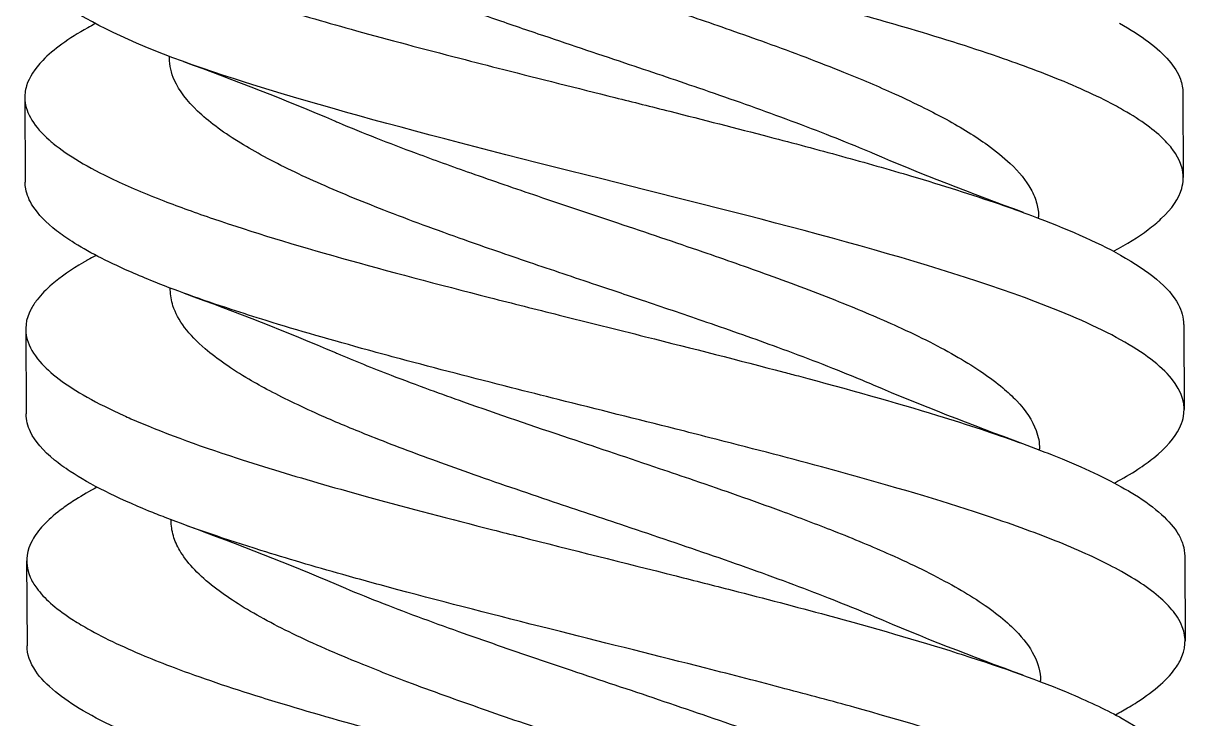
# Model space of a CAD drawing. Header units: millimetres. Extents: x 129 to 6329, y 33 to 3553.
# Drawn here: x 4321.62 to 4341.71, y 2759.15 to 2771.15 of the extents above; entities that cross this region are included whole.
import ezdxf

# ---------------------------------------------------------------- set-up
doc = ezdxf.new("R2010")
doc.units = ezdxf.units.MM
doc.layers.add('vistasIsometricas', color=255, linetype='Continuous')

msp = doc.modelspace()

# ---------------------------------------------------------------- linework, layer by layer
at = {"layer": 'vistasIsometricas', "extrusion": (-0.004614, 0.999989, 7.66e-14)}
for p, q in [((4324.139, 2770.554), (4324.139, 2770.584)), ((4321.642, 2769.874), (4321.648, 2768.41)), ((4341.642, 2769.954), (4341.647, 2768.49)), ((4339.15, 2767.789), (4339.15, 2767.811)), ((4324.155, 2766.554), (4324.155, 2766.584)), ((4341.658, 2765.955), (4341.664, 2764.49)), ((4321.658, 2765.874), (4321.664, 2764.41)), ((4339.166, 2763.789), (4339.166, 2763.811)), ((4324.171, 2762.554), (4324.171, 2762.584)), ((4341.674, 2761.955), (4341.68, 2760.49)), ((4321.674, 2761.874), (4321.68, 2760.41)), ((4339.182, 2759.789), (4339.182, 2759.811))]:
    msp.add_line(p, q, dxfattribs=at)
at = {"layer": 'vistasIsometricas'}
for points, knots in [([(4340.444, 2767.218), (4340.674, 2767.342), (4340.874, 2767.467), (4341.125, 2767.655), (4341.202, 2767.718), (4341.453, 2767.955), (4341.571, 2768.128), (4341.636, 2768.354), (4341.645, 2768.407), (4341.654, 2768.63), (4341.595, 2768.8), (4341.421, 2769.035), (4341.363, 2769.101), (4341.115, 2769.339), (4340.87, 2769.511), (4340.473, 2769.733), (4340.379, 2769.783), (4339.946, 2770), (4339.556, 2770.167), (4338.933, 2770.403), (4338.741, 2770.473), (4338.049, 2770.714), (4337.509, 2770.885), (4336.762, 2771.106), (4336.59, 2771.156), (4335.823, 2771.375), (4335.199, 2771.544), (4334.339, 2771.77), (4334.121, 2771.826), (4333.247, 2772.051), (4332.579, 2772.219), (4331.673, 2772.446), (4331.438, 2772.505), (4330.529, 2772.732), (4329.859, 2772.901), (4328.989, 2773.126), (4328.774, 2773.181), (4327.924, 2773.405), (4327.307, 2773.573), (4326.514, 2773.801), (4326.311, 2773.86), (4325.547, 2774.09), (4325.022, 2774.259), (4324.391, 2774.483), (4324.242, 2774.538), (4323.657, 2774.761), (4323.268, 2774.929), (4322.814, 2775.159), (4322.7, 2775.221), (4322.302, 2775.454), (4322.073, 2775.625), (4321.859, 2775.849), (4321.815, 2775.902), (4321.688, 2776.082), (4321.636, 2776.208), (4321.617, 2776.359), (4321.616, 2776.385), (4321.615, 2776.41)], [1.122145, 1.122145, 1.122145, 1.122145, 1.197339, 1.197339, 1.235589, 1.235589, 1.340433, 1.340433, 1.372611, 1.372611, 1.475621, 1.475621, 1.515717, 1.515717, 1.62089, 1.62089, 1.651244, 1.651244, 1.75369, 1.75369, 1.796296, 1.796296, 1.901626, 1.901626, 1.932431, 1.932431, 2.036677, 2.036677, 2.071536, 2.071536, 2.175436, 2.175436, 2.211758, 2.211758, 2.316108, 2.316108, 2.350525, 2.350525, 2.454281, 2.454281, 2.491208, 2.491208, 2.595728, 2.595728, 2.629406, 2.629406, 2.732917, 2.732917, 2.770877, 2.770877, 2.875657, 2.875657, 2.908151, 2.908151, 2.985199, 2.985199, 3.000639, 3.000639, 3.000639, 3.000639]), ([(4322.712, 2775.077), (4322.61, 2775.019), (4322.45, 2774.926), (4322.274, 2774.799), (4322.209, 2774.753), (4322.142, 2774.701), (4322.077, 2774.645), (4321.965, 2774.549), (4321.857, 2774.439), (4321.774, 2774.316), (4321.701, 2774.206), (4321.647, 2774.087), (4321.631, 2773.956), (4321.618, 2773.853), (4321.629, 2773.743), (4321.674, 2773.627), (4321.718, 2773.514), (4321.793, 2773.395), (4321.91, 2773.27), (4322.067, 2773.103), (4322.297, 2772.925), (4322.623, 2772.736), (4322.707, 2772.687), (4322.798, 2772.638), (4322.896, 2772.587), (4323.127, 2772.468), (4323.397, 2772.344), (4323.707, 2772.216), (4323.951, 2772.115), (4324.22, 2772.012), (4324.516, 2771.907), (4324.755, 2771.821), (4325.011, 2771.734), (4325.284, 2771.646), (4325.701, 2771.51), (4326.158, 2771.371), (4326.653, 2771.228), (4326.884, 2771.161), (4327.122, 2771.094), (4327.369, 2771.026), (4327.925, 2770.871), (4328.523, 2770.713), (4329.153, 2770.55), (4329.401, 2770.486), (4329.655, 2770.421), (4329.913, 2770.355), (4330.531, 2770.198), (4331.174, 2770.037), (4331.833, 2769.872), (4332.146, 2769.794), (4332.463, 2769.714), (4332.782, 2769.634), (4333.352, 2769.49), (4333.927, 2769.344), (4334.499, 2769.194), (4334.918, 2769.085), (4335.334, 2768.974), (4335.744, 2768.861), (4336.157, 2768.747), (4336.563, 2768.632), (4336.957, 2768.515), (4337.487, 2768.358), (4337.996, 2768.198), (4338.47, 2768.035), (4338.663, 2767.968), (4338.85, 2767.901), (4339.03, 2767.834), (4339.623, 2767.613), (4340.144, 2767.386), (4340.562, 2767.154)], [0.89489589, 0.89489589, 0.89489589, 0.89489589, 0.89688374, 0.89688374, 0.89688374, 0.89761797, 0.89761797, 0.89761797, 0.8988716, 0.8988716, 0.8988716, 0.89998236, 0.89998236, 0.89998236, 0.90085946, 0.90085946, 0.90085946, 0.90171081, 0.90171081, 0.90171081, 0.90284732, 0.90284732, 0.90284732, 0.90314205, 0.90314205, 0.90314205, 0.90384125, 0.90384125, 0.90384125, 0.90439111, 0.90439111, 0.90439111, 0.90483518, 0.90483518, 0.90483518, 0.90551373, 0.90551373, 0.90551373, 0.90582911, 0.90582911, 0.90582911, 0.90654195, 0.90654195, 0.90654195, 0.90682304, 0.90682304, 0.90682304, 0.90749622, 0.90749622, 0.90749622, 0.90781697, 0.90781697, 0.90781697, 0.90839051, 0.90839051, 0.90839051, 0.9088109, 0.9088109, 0.9088109, 0.90923488, 0.90923488, 0.90923488, 0.90980483, 0.90980483, 0.90980483, 0.91003686, 0.91003686, 0.91003686, 0.91079876, 0.91079876, 0.91079876, 0.91079876]), ([(4336.284, 2768.909), (4336.21, 2768.94), (4336.135, 2768.972), (4335.635, 2769.18), (4335.178, 2769.356), (4334.243, 2769.7), (4333.768, 2769.867), (4332.861, 2770.178), (4332.434, 2770.322), (4331.505, 2770.634), (4331.004, 2770.801), (4330.221, 2771.066), (4329.934, 2771.164), (4329.225, 2771.411), (4328.808, 2771.559), (4328.232, 2771.773), (4328.06, 2771.838), (4327.681, 2771.985), (4327.477, 2772.066), (4326.979, 2772.271), (4326.694, 2772.395), (4326.058, 2772.691), (4325.726, 2772.863), (4325.315, 2773.108), (4325.202, 2773.18), (4324.84, 2773.427), (4324.632, 2773.602), (4324.284, 2773.99), (4324.17, 2774.203), (4324.127, 2774.462), (4324.123, 2774.508), (4324.123, 2774.554)], [-20.9946706, -20.9946706, -20.9946706, -20.9946706, -20.9798302, -20.9798302, -20.8966992, -20.8966992, -20.8177781, -20.8177781, -20.7497068, -20.7497068, -20.6705988, -20.6705988, -20.6243379, -20.6243379, -20.5542076, -20.5542076, -20.5233948, -20.5233948, -20.4850768, -20.4850768, -20.4266225, -20.4266225, -20.3454523, -20.3454523, -20.311548, -20.311548, -20.2293104, -20.2293104, -20.1293668, -20.1293668, -20.1079125, -20.1079125, -20.1079125, -20.1079125]), ([(4326.973, 2773.47), (4327.166, 2773.388), (4327.366, 2773.305), (4328, 2773.052), (4328.454, 2772.882), (4329.163, 2772.628), (4329.403, 2772.543), (4329.93, 2772.36), (4330.218, 2772.262), (4330.977, 2772.005), (4331.452, 2771.846), (4332.174, 2771.604), (4332.422, 2771.52), (4333.059, 2771.305), (4333.445, 2771.173), (4334.031, 2770.967), (4334.238, 2770.894), (4334.91, 2770.651), (4335.36, 2770.481), (4336.091, 2770.186), (4336.385, 2770.062), (4336.842, 2769.855), (4337.015, 2769.773), (4337.31, 2769.626), (4337.434, 2769.561), (4337.822, 2769.349), (4338.06, 2769.202), (4338.414, 2768.948), (4338.545, 2768.842), (4338.813, 2768.587), (4338.933, 2768.439), (4339.062, 2768.206), (4339.097, 2768.122), (4339.14, 2767.962), (4339.15, 2767.886), (4339.15, 2767.811)], [-9.416826, -9.416826, -9.416826, -9.416826, -9.3779096, -9.3779096, -9.2975469, -9.2975469, -9.257666, -9.257666, -9.2111612, -9.2111612, -9.1361391, -9.1361391, -9.0967663, -9.0967663, -9.0344209, -9.0344209, -8.9997983, -8.9997983, -8.9196752, -8.9196752, -8.8610517, -8.8610517, -8.8224506, -8.8224506, -8.7919769, -8.7919769, -8.7229558, -8.7229558, -8.6731007, -8.6731007, -8.6038376, -8.6038376, -8.5644502, -8.5644502, -8.5291493, -8.5291493, -8.5291493, -8.5291493]), ([(4340.567, 2765.69), (4340.165, 2765.913), (4339.666, 2766.133), (4339.094, 2766.348), (4337.096, 2767.102), (4334.243, 2767.806), (4331.605, 2768.467), (4328.594, 2769.221), (4325.911, 2769.918), (4324.201, 2770.56), (4322.399, 2771.237), (4321.643, 2771.854), (4321.633, 2772.41)], [0.08886124, 0.08886124, 0.08886124, 0.08886124, 0.08974419, 0.08974419, 0.08974419, 0.09282858, 0.09282858, 0.09282858, 0.09634885, 0.09634885, 0.09634885, 0.1000581, 0.1000581, 0.1000581, 0.1000581]), ([(4322.728, 2771.077), (4322.396, 2770.889), (4322.135, 2770.701), (4321.953, 2770.514), (4321.811, 2770.367), (4321.717, 2770.221), (4321.672, 2770.075), (4321.647, 2769.992), (4321.637, 2769.909), (4321.644, 2769.826), (4321.662, 2769.597), (4321.803, 2769.368), (4322.061, 2769.14), (4322.084, 2769.12), (4322.108, 2769.099), (4322.134, 2769.079), (4322.387, 2768.871), (4322.738, 2768.665), (4323.174, 2768.458), (4323.434, 2768.335), (4323.725, 2768.211), (4324.043, 2768.088), (4324.311, 2767.985), (4324.598, 2767.881), (4324.903, 2767.778), (4325.565, 2767.552), (4326.31, 2767.327), (4327.11, 2767.102), (4327.918, 2766.875), (4328.781, 2766.648), (4329.67, 2766.421), (4330.066, 2766.32), (4330.466, 2766.219), (4330.869, 2766.118), (4331.366, 2765.993), (4331.865, 2765.869), (4332.362, 2765.744), (4333.172, 2765.54), (4333.975, 2765.337), (4334.748, 2765.133), (4334.833, 2765.111), (4334.919, 2765.088), (4335.003, 2765.066), (4335.854, 2764.839), (4336.663, 2764.613), (4337.402, 2764.386), (4337.663, 2764.306), (4337.915, 2764.226), (4338.157, 2764.146), (4338.601, 2763.999), (4339.012, 2763.852), (4339.384, 2763.704), (4339.846, 2763.521), (4340.247, 2763.338), (4340.577, 2763.154)], [0.90067617, 0.90067617, 0.90067617, 0.90067617, 0.90148676, 0.90148676, 0.90148676, 0.90212126, 0.90212126, 0.90212126, 0.90248165, 0.90248165, 0.90248165, 0.90347653, 0.90347653, 0.90347653, 0.90356634, 0.90356634, 0.90356634, 0.90447141, 0.90447141, 0.90447141, 0.90501143, 0.90501143, 0.90501143, 0.90546631, 0.90546631, 0.90546631, 0.90645652, 0.90645652, 0.90645652, 0.90745606, 0.90745606, 0.90745606, 0.90790161, 0.90790161, 0.90790161, 0.90845096, 0.90845096, 0.90845096, 0.90934669, 0.90934669, 0.90934669, 0.90944584, 0.90944584, 0.90944584, 0.91044071, 0.91044071, 0.91044071, 0.91079178, 0.91079178, 0.91079178, 0.91143561, 0.91143561, 0.91143561, 0.91223687, 0.91223687, 0.91223687, 0.91223687]), ([(4340.545, 2771.154), (4340.929, 2770.94), (4341.216, 2770.728), (4341.493, 2770.405), (4341.56, 2770.296), (4341.627, 2770.11), (4341.641, 2770.032), (4341.642, 2769.954)], [0.000016, 0.000016, 0.000016, 0.000016, 0.1303075, 0.1303075, 0.1964119, 0.1964119, 0.2435374, 0.2435374, 0.2435374, 0.2435374]), ([(4336.3, 2764.909), (4336.202, 2764.951), (4336.102, 2764.992), (4335.577, 2765.209), (4335.123, 2765.383), (4334.25, 2765.702), (4333.84, 2765.847), (4333.073, 2766.111), (4332.72, 2766.231), (4332.083, 2766.445), (4331.801, 2766.54), (4331.13, 2766.765), (4330.743, 2766.894), (4329.979, 2767.154), (4329.603, 2767.284), (4328.751, 2767.585), (4328.285, 2767.756), (4327.435, 2768.087), (4327.05, 2768.246), (4326.34, 2768.563), (4326.015, 2768.721), (4325.582, 2768.958), (4325.449, 2769.036), (4325.044, 2769.288), (4324.811, 2769.462), (4324.441, 2769.814), (4324.307, 2769.991), (4324.169, 2770.297), (4324.14, 2770.425), (4324.139, 2770.554)], [-21.5356673, -21.5356673, -21.5356673, -21.5356673, -21.5159803, -21.5159803, -21.4337652, -21.4337652, -21.3655216, -21.3655216, -21.308982, -21.308982, -21.2642839, -21.2642839, -21.2028678, -21.2028678, -21.1415739, -21.1415739, -21.0605721, -21.0605721, -20.9856288, -20.9856288, -20.9108887, -20.9108887, -20.8742415, -20.8742415, -20.7922415, -20.7922415, -20.7091416, -20.7091416, -20.6489767, -20.6489767, -20.6489767, -20.6489767]), ([(4326.989, 2769.47), (4327.012, 2769.46), (4327.035, 2769.45), (4327.475, 2769.264), (4327.924, 2769.088), (4328.705, 2768.798), (4329.021, 2768.684), (4329.721, 2768.438), (4330.107, 2768.305), (4330.954, 2768.018), (4331.416, 2767.863), (4332.374, 2767.542), (4332.867, 2767.376), (4333.735, 2767.078), (4334.113, 2766.945), (4334.906, 2766.658), (4335.316, 2766.503), (4336.062, 2766.206), (4336.4, 2766.063), (4337.104, 2765.743), (4337.455, 2765.565), (4338.064, 2765.212), (4338.322, 2765.037), (4338.619, 2764.788), (4338.697, 2764.715), (4338.931, 2764.469), (4339.045, 2764.297), (4339.146, 2764.02), (4339.166, 2763.915), (4339.166, 2763.811)], [-8.7935165, -8.7935165, -8.7935165, -8.7935165, -8.788855, -8.788855, -8.7055984, -8.7055984, -8.6518887, -8.6518887, -8.5892345, -8.5892345, -8.5161773, -8.5161773, -8.4376994, -8.4376994, -8.3751507, -8.3751507, -8.3022536, -8.3022536, -8.2349768, -8.2349768, -8.1515857, -8.1515857, -8.069373, -8.069373, -8.0349772, -8.0349772, -7.9545636, -7.9545636, -7.9056712, -7.9056712, -7.9056712, -7.9056712]), ([(4340.583, 2761.69), (4340.314, 2761.84), (4339.998, 2761.989), (4339.283, 2762.288), (4338.886, 2762.436), (4337.739, 2762.829), (4336.934, 2763.071), (4335.845, 2763.375), (4335.625, 2763.436), (4334.779, 2763.665), (4334.134, 2763.832), (4333.281, 2764.049), (4333.087, 2764.099), (4332.216, 2764.318), (4331.533, 2764.489), (4330.583, 2764.727), (4330.313, 2764.795), (4329.39, 2765.029), (4328.748, 2765.195), (4327.941, 2765.411), (4327.757, 2765.461), (4326.955, 2765.681), (4326.364, 2765.851), (4325.604, 2766.085), (4325.402, 2766.15), (4324.697, 2766.381), (4324.231, 2766.548), (4323.686, 2766.769), (4323.561, 2766.822), (4323.054, 2767.045), (4322.724, 2767.215), (4322.361, 2767.448), (4322.272, 2767.51), (4322.01, 2767.714), (4321.873, 2767.855), (4321.718, 2768.096), (4321.677, 2768.195), (4321.651, 2768.333), (4321.648, 2768.372), (4321.648, 2768.41)], [0.000015, 0.000015, 0.000015, 0.000015, 0.091714, 0.091714, 0.182804, 0.182804, 0.332862, 0.332862, 0.370134, 0.370134, 0.473805, 0.473805, 0.504182, 0.504182, 0.609505, 0.609505, 0.651548, 0.651548, 0.754116, 0.754116, 0.784899, 0.784899, 0.890002, 0.890002, 0.929635, 0.929635, 1.03275, 1.03275, 1.065255, 1.065255, 1.170028, 1.170028, 1.207979, 1.207979, 1.294632, 1.294632, 1.355193, 1.355193, 1.37864, 1.37864, 1.37864, 1.37864]), ([(4340.562, 2767.154), (4341.056, 2766.879), (4341.404, 2766.596), (4341.562, 2766.305), (4341.625, 2766.189), (4341.655, 2766.073), (4341.653, 2765.955)], [0.910798764, 0.910798764, 0.910798764, 0.910798764, 0.911701069, 0.911701069, 0.911701069, 0.912059669, 0.912059669, 0.912059669, 0.912059669]), ([(4322.744, 2767.077), (4322.744, 2767.076), (4322.737, 2767.072), (4322.733, 2767.07), (4322.729, 2767.068), (4322.725, 2767.066), (4322.721, 2767.063), (4322.713, 2767.059), (4322.706, 2767.055), (4322.698, 2767.05), (4322.683, 2767.041), (4322.668, 2767.033), (4322.653, 2767.024), (4322.443, 2766.9), (4322.262, 2766.776), (4322.115, 2766.65), (4322.012, 2766.561), (4321.924, 2766.472), (4321.855, 2766.383), (4321.812, 2766.327), (4321.775, 2766.271), (4321.746, 2766.214), (4321.657, 2766.043), (4321.634, 2765.87), (4321.683, 2765.695), (4321.719, 2765.57), (4321.791, 2765.444), (4321.901, 2765.316), (4321.989, 2765.215), (4322.1, 2765.113), (4322.236, 2765.011), (4322.51, 2764.804), (4322.882, 2764.596), (4323.35, 2764.384), (4323.39, 2764.366), (4323.432, 2764.347), (4323.474, 2764.329), (4323.985, 2764.105), (4324.6, 2763.878), (4325.307, 2763.649), (4325.544, 2763.572), (4325.791, 2763.494), (4326.048, 2763.416), (4326.534, 2763.269), (4327.055, 2763.12), (4327.602, 2762.97), (4328.273, 2762.786), (4328.985, 2762.6), (4329.722, 2762.412), (4329.877, 2762.372), (4330.034, 2762.333), (4330.192, 2762.293), (4331.073, 2762.07), (4331.983, 2761.844), (4332.89, 2761.615), (4333.213, 2761.533), (4333.536, 2761.451), (4333.857, 2761.369), (4334.414, 2761.226), (4334.964, 2761.082), (4335.499, 2760.937), (4336.291, 2760.722), (4337.05, 2760.504), (4337.746, 2760.284), (4337.775, 2760.275), (4337.803, 2760.266), (4337.831, 2760.257), (4338.535, 2760.032), (4339.173, 2759.805), (4339.716, 2759.575), (4340.045, 2759.435), (4340.339, 2759.295), (4340.594, 2759.154)], [0.9064565, 0.9064565, 0.9064565, 0.9064565, 0.90646919, 0.90646919, 0.90646919, 0.90648189, 0.90648189, 0.90648189, 0.90650727, 0.90650727, 0.90650727, 0.90655804, 0.90655804, 0.90655804, 0.90726881, 0.90726881, 0.90726881, 0.90776827, 0.90776827, 0.90776827, 0.90808111, 0.90808111, 0.90808111, 0.90902757, 0.90902757, 0.90902757, 0.90970573, 0.90970573, 0.90970573, 0.91024522, 0.91024522, 0.91024522, 0.91133034, 0.91133034, 0.91133034, 0.91142506, 0.91142506, 0.91142506, 0.91257043, 0.91257043, 0.91257043, 0.91295495, 0.91295495, 0.91295495, 0.91368421, 0.91368421, 0.91368421, 0.91457956, 0.91457956, 0.91457956, 0.91476883, 0.91476883, 0.91476883, 0.91582649, 0.91582649, 0.91582649, 0.91620417, 0.91620417, 0.91620417, 0.91685913, 0.91685913, 0.91685913, 0.91782879, 0.91782879, 0.91782879, 0.91786839, 0.91786839, 0.91786839, 0.91885584, 0.91885584, 0.91885584, 0.9194534, 0.9194534, 0.9194534, 0.9194534]), ([(4336.316, 2760.909), (4335.91, 2761.082), (4335.472, 2761.255), (4334.539, 2761.605), (4334.045, 2761.781), (4333.038, 2762.13), (4332.528, 2762.301), (4331.6, 2762.613), (4331.184, 2762.751), (4330.276, 2763.058), (4329.787, 2763.225), (4329.095, 2763.469), (4328.881, 2763.546), (4328.288, 2763.763), (4327.919, 2763.903), (4327.292, 2764.154), (4327.028, 2764.264), (4326.449, 2764.52), (4326.146, 2764.665), (4325.745, 2764.877), (4325.626, 2764.943), (4325.215, 2765.184), (4324.963, 2765.358), (4324.47, 2765.781), (4324.282, 2766.028), (4324.171, 2766.369), (4324.156, 2766.462), (4324.155, 2766.554)], [-22.2392855, -22.2392855, -22.2392855, -22.2392855, -22.1575826, -22.1575826, -22.0744548, -22.0744548, -21.9931443, -21.9931443, -21.9274747, -21.9274747, -21.848392, -21.848392, -21.812179, -21.812179, -21.7460551, -21.7460551, -21.6938389, -21.6938389, -21.6254776, -21.6254776, -21.5941269, -21.5941269, -21.5121782, -21.5121782, -21.3957312, -21.3957312, -21.3523979, -21.3523979, -21.3523979, -21.3523979]), ([(4340.46, 2763.218), (4340.607, 2763.297), (4340.741, 2763.376), (4340.963, 2763.522), (4341.055, 2763.588), (4341.35, 2763.825), (4341.499, 2763.994), (4341.611, 2764.22), (4341.632, 2764.277), (4341.7, 2764.564), (4341.632, 2764.793), (4341.261, 2765.246), (4340.966, 2765.467), (4340.567, 2765.69)], [2.7436536, 2.7436536, 2.7436536, 2.7436536, 2.7914764, 2.7914764, 2.8314702, 2.8314702, 2.9341101, 2.9341101, 2.9683219, 2.9683219, 3.1081371, 3.1081371, 3.2438234, 3.2438234, 3.2438234, 3.2438234]), ([(4327.005, 2765.47), (4327.016, 2765.465), (4327.028, 2765.46), (4327.333, 2765.33), (4327.644, 2765.205), (4328.187, 2764.996), (4328.41, 2764.913), (4328.828, 2764.76), (4329.021, 2764.69), (4329.808, 2764.411), (4330.421, 2764.203), (4331.561, 2763.82), (4332.082, 2763.646), (4332.798, 2763.404), (4332.998, 2763.336), (4333.711, 2763.092), (4334.214, 2762.916), (4335.011, 2762.624), (4335.317, 2762.508), (4335.954, 2762.256), (4336.281, 2762.121), (4336.777, 2761.9), (4336.96, 2761.815), (4337.316, 2761.64), (4337.489, 2761.55), (4337.803, 2761.375), (4337.944, 2761.291), (4338.35, 2761.029), (4338.577, 2760.851), (4338.892, 2760.531), (4338.998, 2760.39), (4339.144, 2760.102), (4339.182, 2759.957), (4339.182, 2759.811)], [-6.9259821, -6.9259821, -6.9259821, -6.9259821, -6.9237017, -6.9237017, -6.8646098, -6.8646098, -6.8251914, -6.8251914, -6.792309, -6.792309, -6.6935749, -6.6935749, -6.6113525, -6.6113525, -6.5793822, -6.5793822, -6.4961024, -6.4961024, -6.441559, -6.441559, -6.3776127, -6.3776127, -6.3376575, -6.3376575, -6.2953818, -6.2953818, -6.2557596, -6.2557596, -6.1724505, -6.1724505, -6.1062174, -6.1062174, -6.0381957, -6.0381957, -6.0381957, -6.0381957]), ([(4340.599, 2757.69), (4340.425, 2757.787), (4340.231, 2757.884), (4340.018, 2757.981), (4339.518, 2758.209), (4338.916, 2758.436), (4338.234, 2758.663), (4338.216, 2758.669), (4338.197, 2758.676), (4338.179, 2758.682), (4337.511, 2758.903), (4336.768, 2759.123), (4335.975, 2759.344), (4335.584, 2759.452), (4335.181, 2759.561), (4334.77, 2759.669), (4334.323, 2759.787), (4333.867, 2759.905), (4333.404, 2760.022), (4332.576, 2760.233), (4331.729, 2760.443), (4330.891, 2760.654), (4330.83, 2760.669), (4330.769, 2760.685), (4330.708, 2760.7), (4329.81, 2760.926), (4328.924, 2761.152), (4328.082, 2761.377), (4327.759, 2761.464), (4327.441, 2761.551), (4327.132, 2761.638), (4326.638, 2761.777), (4326.164, 2761.916), (4325.718, 2762.056), (4325.111, 2762.245), (4324.555, 2762.435), (4324.065, 2762.624), (4323.969, 2762.661), (4323.876, 2762.698), (4323.786, 2762.735), (4323.231, 2762.962), (4322.772, 2763.189), (4322.427, 2763.417), (4322.327, 2763.483), (4322.236, 2763.549), (4322.156, 2763.615), (4321.957, 2763.777), (4321.817, 2763.939), (4321.739, 2764.101), (4321.689, 2764.204), (4321.664, 2764.307), (4321.664, 2764.41)], [0.07986696, 0.07986696, 0.07986696, 0.07986696, 0.080290453, 0.080290453, 0.080290453, 0.081285324, 0.081285324, 0.081285324, 0.081312046, 0.081312046, 0.081312046, 0.082280197, 0.082280197, 0.082280197, 0.082757133, 0.082757133, 0.082757133, 0.083275093, 0.083275093, 0.083275093, 0.08420222, 0.08420222, 0.08420222, 0.084269959, 0.084269959, 0.084269959, 0.08526483, 0.08526483, 0.08526483, 0.085647307, 0.085647307, 0.085647307, 0.086259724, 0.086259724, 0.086259724, 0.087092394, 0.087092394, 0.087092394, 0.087254591, 0.087254591, 0.087254591, 0.088249461, 0.088249461, 0.088249461, 0.08853748, 0.08853748, 0.08853748, 0.089244348, 0.089244348, 0.089244348, 0.089692416, 0.089692416, 0.089692416, 0.089692416]), ([(4322.888, 2763.147), (4322.757, 2763.077), (4322.636, 2763.006), (4322.443, 2762.884), (4322.367, 2762.833), (4322.062, 2762.608), (4321.892, 2762.436), (4321.757, 2762.21), (4321.732, 2762.155), (4321.654, 2761.931), (4321.662, 2761.762), (4321.764, 2761.529), (4321.802, 2761.466), (4321.975, 2761.23), (4322.168, 2761.059), (4322.504, 2760.837), (4322.587, 2760.785), (4322.966, 2760.566), (4323.314, 2760.399), (4323.877, 2760.165), (4324.046, 2760.099), (4324.677, 2759.861), (4325.181, 2759.69), (4325.882, 2759.472), (4326.039, 2759.424), (4326.752, 2759.21), (4327.34, 2759.045), (4328.214, 2758.809), (4328.479, 2758.738), (4329.398, 2758.498), (4330.067, 2758.328), (4330.948, 2758.106), (4331.15, 2758.055), (4332.031, 2757.835), (4332.709, 2757.666), (4333.583, 2757.444), (4333.787, 2757.391), (4334.639, 2757.172), (4335.27, 2757.005), (4336.111, 2756.773), (4336.341, 2756.708), (4336.99, 2756.522), (4337.395, 2756.4), (4338.368, 2756.092), (4338.906, 2755.905), (4339.612, 2755.627), (4339.828, 2755.536), (4340.241, 2755.348), (4340.435, 2755.251), (4340.61, 2755.154)], [1.607803, 1.607803, 1.607803, 1.607803, 1.650433, 1.650433, 1.681635, 1.681635, 1.786296, 1.786296, 1.819332, 1.819332, 1.922626, 1.922626, 1.9615, 1.9615, 2.066473, 2.066473, 2.097999, 2.097999, 2.200798, 2.200798, 2.241819, 2.241819, 2.347092, 2.347092, 2.376686, 2.376686, 2.478956, 2.478956, 2.522367, 2.522367, 2.62767, 2.62767, 2.659069, 2.659069, 2.763896, 2.763896, 2.796158, 2.796158, 2.899196, 2.899196, 2.939176, 2.939176, 3.014008, 3.014008, 3.128804, 3.128804, 3.184572, 3.184572, 3.243961, 3.243961, 3.243961, 3.243961]), ([(4340.577, 2763.154), (4340.657, 2763.109), (4340.733, 2763.065), (4340.805, 2763.02), (4341.172, 2762.792), (4341.427, 2762.563), (4341.562, 2762.333), (4341.597, 2762.274), (4341.623, 2762.215), (4341.642, 2762.156), (4341.663, 2762.089), (4341.673, 2762.022), (4341.674, 2761.955)], [0.91223687, 0.91223687, 0.91223687, 0.91223687, 0.912430481, 0.912430481, 0.912430481, 0.913425355, 0.913425355, 0.913425355, 0.913681958, 0.913681958, 0.913681958, 0.91397217, 0.91397217, 0.91397217, 0.91397217]), ([(4336.333, 2756.908), (4336.044, 2757.032), (4335.739, 2757.155), (4335.253, 2757.343), (4335.081, 2757.409), (4334.686, 2757.555), (4334.462, 2757.636), (4333.886, 2757.842), (4333.53, 2757.966), (4332.67, 2758.26), (4332.163, 2758.429), (4331.39, 2758.688), (4331.124, 2758.777), (4330.409, 2759.018), (4329.965, 2759.17), (4329.348, 2759.386), (4329.166, 2759.45), (4328.76, 2759.596), (4328.537, 2759.677), (4327.989, 2759.883), (4327.671, 2760.007), (4326.948, 2760.303), (4326.558, 2760.475), (4326.031, 2760.734), (4325.865, 2760.82), (4325.401, 2761.077), (4325.135, 2761.248), (4324.657, 2761.619), (4324.464, 2761.819), (4324.287, 2762.104), (4324.246, 2762.188), (4324.188, 2762.363), (4324.173, 2762.453), (4324.171, 2762.547), (4324.171, 2762.551), (4324.171, 2762.554)], [-21.6169819, -21.6169819, -21.6169819, -21.6169819, -21.5589083, -21.5589083, -21.5282312, -21.5282312, -21.4898676, -21.4898676, -21.4313862, -21.4313862, -21.3511135, -21.3511135, -21.3090084, -21.3090084, -21.2374084, -21.2374084, -21.2070359, -21.2070359, -21.1685709, -21.1685709, -21.110028, -21.110028, -21.0287494, -21.0287494, -20.9881559, -20.9881559, -20.9076396, -20.9076396, -20.8137418, -20.8137418, -20.7742202, -20.7742202, -20.7319173, -20.7319173, -20.7303123, -20.7303123, -20.7303123, -20.7303123]), ([(4340.476, 2759.218), (4340.56, 2759.263), (4340.64, 2759.309), (4340.717, 2759.355), (4340.762, 2759.382), (4340.805, 2759.409), (4340.847, 2759.436), (4341.158, 2759.635), (4341.392, 2759.839), (4341.532, 2760.048), (4341.555, 2760.082), (4341.575, 2760.117), (4341.593, 2760.152), (4341.692, 2760.344), (4341.708, 2760.539), (4341.631, 2760.739), (4341.61, 2760.793), (4341.582, 2760.848), (4341.547, 2760.903), (4341.438, 2761.075), (4341.259, 2761.249), (4341.008, 2761.426), (4340.884, 2761.513), (4340.742, 2761.601), (4340.583, 2761.69)], [0.086169451, 0.086169451, 0.086169451, 0.086169451, 0.086358597, 0.086358597, 0.086358597, 0.08646909, 0.08646909, 0.08646909, 0.087286652, 0.087286652, 0.087286652, 0.087421586, 0.087421586, 0.087421586, 0.088169057, 0.088169057, 0.088169057, 0.088374082, 0.088374082, 0.088374082, 0.089011954, 0.089011954, 0.089011954, 0.089326578, 0.089326578, 0.089326578, 0.089326578]), ([(4327.022, 2761.47), (4327.228, 2761.381), (4327.443, 2761.293), (4328.102, 2761.032), (4328.564, 2760.86), (4329.266, 2760.609), (4329.49, 2760.53), (4330.162, 2760.297), (4330.617, 2760.142), (4331.579, 2759.819), (4332.083, 2759.651), (4333.099, 2759.308), (4333.609, 2759.134), (4334.469, 2758.829), (4334.826, 2758.699), (4335.845, 2758.313), (4336.462, 2758.058), (4337.367, 2757.627), (4337.694, 2757.453), (4338.105, 2757.199), (4338.225, 2757.12), (4338.548, 2756.885), (4338.723, 2756.731), (4338.942, 2756.482), (4339.01, 2756.387), (4339.152, 2756.132), (4339.198, 2755.972), (4339.198, 2755.811)], [-7.5492383, -7.5492383, -7.5492383, -7.5492383, -7.5075231, -7.5075231, -7.4260384, -7.4260384, -7.3889377, -7.3889377, -7.315899, -7.315899, -7.2363316, -7.2363316, -7.1539329, -7.1539329, -7.0925602, -7.0925602, -6.9719936, -6.9719936, -6.8900916, -6.8900916, -6.8528131, -6.8528131, -6.7803984, -6.7803984, -6.7363256, -6.7363256, -6.6612835, -6.6612835, -6.6612835, -6.6612835]), ([(4340.616, 2753.69), (4340.519, 2753.743), (4340.416, 2753.797), (4340.308, 2753.851), (4339.847, 2754.079), (4339.281, 2754.307), (4338.63, 2754.534), (4338.489, 2754.583), (4338.344, 2754.632), (4338.195, 2754.682), (4337.657, 2754.86), (4337.071, 2755.037), (4336.449, 2755.215), (4335.918, 2755.366), (4335.36, 2755.518), (4334.786, 2755.669), (4334.502, 2755.744), (4334.215, 2755.819), (4333.924, 2755.893), (4333.044, 2756.12), (4332.138, 2756.345), (4331.236, 2756.571), (4331.127, 2756.599), (4331.017, 2756.626), (4330.907, 2756.654), (4330.118, 2756.852), (4329.335, 2757.05), (4328.582, 2757.249), (4328.09, 2757.379), (4327.61, 2757.508), (4327.148, 2757.638), (4326.806, 2757.734), (4326.474, 2757.831), (4326.154, 2757.927), (4325.403, 2758.153), (4324.719, 2758.379), (4324.128, 2758.606), (4324.113, 2758.612), (4324.097, 2758.618), (4324.081, 2758.624), (4323.511, 2758.845), (4323.029, 2759.066), (4322.652, 2759.287), (4322.466, 2759.396), (4322.305, 2759.505), (4322.172, 2759.615), (4322.026, 2759.733), (4321.912, 2759.852), (4321.831, 2759.971), (4321.731, 2760.117), (4321.681, 2760.263), (4321.68, 2760.41)], [0.074086598, 0.074086598, 0.074086598, 0.074086598, 0.074321145, 0.074321145, 0.074321145, 0.075316019, 0.075316019, 0.075316019, 0.075531691, 0.075531691, 0.075531691, 0.076310904, 0.076310904, 0.076310904, 0.076976784, 0.076976784, 0.076976784, 0.077305788, 0.077305788, 0.077305788, 0.078300659, 0.078300659, 0.078300659, 0.078421878, 0.078421878, 0.078421878, 0.079295536, 0.079295536, 0.079295536, 0.079866971, 0.079866971, 0.079866971, 0.080290427, 0.080290427, 0.080290427, 0.081285295, 0.081285295, 0.081285295, 0.081312064, 0.081312064, 0.081312064, 0.082280167, 0.082280167, 0.082280167, 0.082757158, 0.082757158, 0.082757158, 0.083275062, 0.083275062, 0.083275062, 0.083912054, 0.083912054, 0.083912054, 0.083912054]), ([(4340.594, 2759.154), (4341.132, 2758.854), (4341.489, 2758.55), (4341.626, 2758.24), (4341.668, 2758.146), (4341.688, 2758.05), (4341.687, 2757.954)], [0.919453399, 0.919453399, 0.919453399, 0.919453399, 0.920718964, 0.920718964, 0.920718964, 0.921106974, 0.921106974, 0.921106974, 0.921106974])]:
    msp.add_open_spline(points, degree=3, knots=knots, dxfattribs=at)
for points in [[(4322.856, 2771.147), (4322.813, 2771.123), (4322.77, 2771.1), (4322.728, 2771.077)], [(4324.38, 2770.494), (4325.276, 2770.167), (4326.155, 2769.827), (4326.989, 2769.47)], [(4338.723, 2770.478), (4338.723, 2770.478), (4338.723, 2770.478), (4338.723, 2770.478)], [(4325.858, 2770.002), (4325.858, 2770.002), (4325.858, 2770.002), (4325.859, 2770.002)], [(4338.888, 2767.887), (4337.994, 2768.213), (4337.116, 2768.552), (4336.284, 2768.909)], [(4324.588, 2767.887), (4324.588, 2767.887), (4324.588, 2767.887), (4324.588, 2767.887)], [(4322.872, 2767.147), (4322.806, 2767.112), (4322.765, 2767.088), (4322.744, 2767.077)], [(4338.349, 2766.614), (4338.349, 2766.614), (4338.349, 2766.614), (4338.349, 2766.614)], [(4324.396, 2766.494), (4325.292, 2766.167), (4326.171, 2765.827), (4327.005, 2765.47)], [(4338.739, 2766.478), (4338.739, 2766.478), (4338.739, 2766.478), (4338.74, 2766.478)], [(4325.875, 2766.002), (4325.875, 2766.002), (4325.875, 2766.002), (4325.875, 2766.002)], [(4338.875, 2763.897), (4337.991, 2764.221), (4337.123, 2764.557), (4336.3, 2764.909)], [(4324.605, 2763.887), (4324.605, 2763.887), (4324.605, 2763.887), (4324.605, 2763.887)], [(4324.984, 2763.755), (4324.984, 2763.755), (4324.984, 2763.755), (4324.984, 2763.755)], [(4324.451, 2762.48), (4325.334, 2762.157), (4326.2, 2761.821), (4327.022, 2761.47)], [(4338.884, 2759.9), (4338.002, 2760.222), (4337.137, 2760.558), (4336.316, 2760.909)]]:
    msp.add_open_spline(points, degree=3, dxfattribs=at)

doc.saveas('drawing.dxf')
